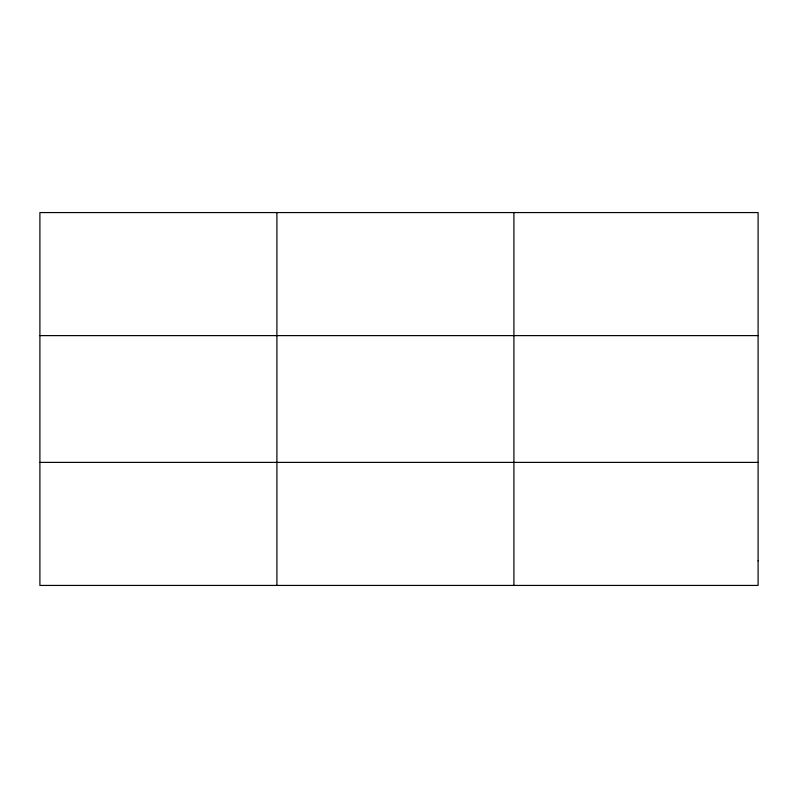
<?xml version="1.0" encoding="UTF-8"?>
<svg xmlns="http://www.w3.org/2000/svg" width="798" height="798" viewBox="0 0 798 798"><rect width="100%" height="100%" fill="white"/><g stroke="black" fill="none" stroke-linecap="round" stroke-linejoin="round"><path stroke-width="1.2" d="M276.906 585.433L276.906 212.567M513.912 585.433L513.912 212.567M39.9 335.609L758.1 335.609M39.9 462.391L758.1 462.391M758.1 560.824L758.1 585.433L39.9 585.433L39.9 212.567L758.1 212.567L758.1 560.824"/></g></svg>
